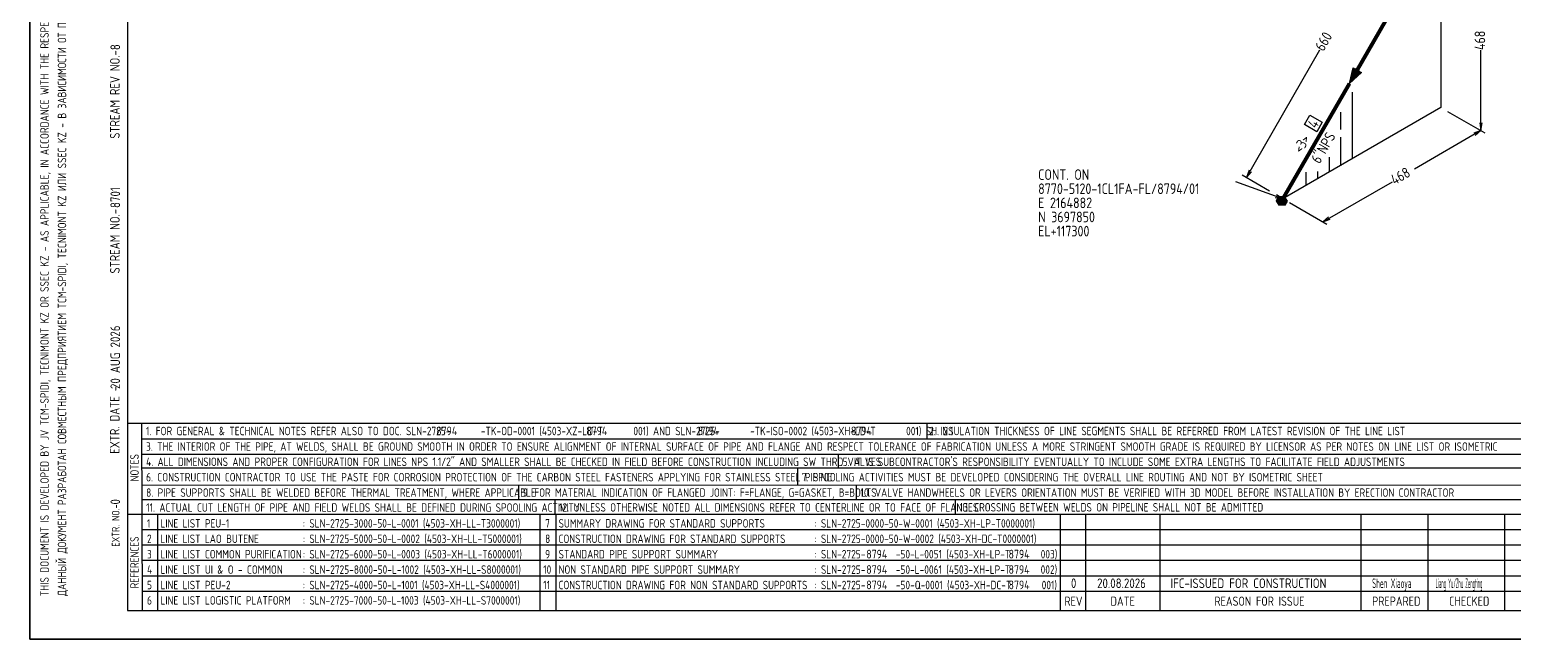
# Model space of a CAD drawing. Extents: x 0 to 594, y 0 to 420.
# Drawn here: x 0 to 385.7, y 0 to 158.3 of the extents above; entities that cross this region are included whole.
import ezdxf

# ---------------------------------------------------------------- set-up
doc = ezdxf.new("R2010")
doc.units = 0
doc.header["$MEASUREMENT"] = 0
doc.linetypes.add('BORDER_2012_SLN$0$8001.Solid', pattern=[0])
for name, color, linetype, lineweight in [('BORDER_2012_SLN$0$BG_01', 7, 'BORDER_2012_SLN$0$8001.Solid', 25), ('BORDER_2012_SLN$0$BG_02', 7, 'BORDER_2012_SLN$0$8001.Solid', 25), ('BORDER_2012_SLN$0$BG_Level_1', 7, 'BORDER_2012_SLN$0$8001.Solid', 25), ('BORDER_2012_SLN$0$Level_1', 7, 'BORDER_2012_SLN$0$8001.Solid', 25), ('BORDER_2012_SLN$0$Level_18', 7, 'BORDER_2012_SLN$0$8001.Solid', 25)]:
    doc.layers.add(name, color=color, linetype=linetype, lineweight=lineweight)
doc.layers.add('GT_1', color=7, linetype='Continuous')
doc.styles.add('BORDER_2012_SLN$0$GOST type A', font='GOST type A')
doc.styles.add('HTX1', font='')
doc.styles.get('HTX1').set_extended_font_data('GOST type A')

# ---------------------------------------------------------------- blocks, each defined once
blk = doc.blocks.new('BORDER_2012_SLN')
at = {"layer": 'BORDER_2012_SLN$0$BG_Level_1', "color": 7, "lineweight": -3}
for p, q in [((402.7, 56), (25.4, 56)), ((29.11, 56), (29.22, 7.5)), ((233.25, 56), (233.24, 52)), ((402.7, 52), (29.1, 52)), ((402.7, 47.99), (29.16, 48.01)), ((210.22, 48), (210.22, 44.42)), ((402.7, 44.41), (29.17, 44.42)), ((199.61, 44.42), (199.61, 40.02)), ((402.7, 39.96), (29.15, 40.07)), ((127.1, 40.04), (127.1, 36.23)), ((214.87, 40.02), (214.87, 36.23)), ((136.5, 36.23), (136.5, 32.43)), ((240.64, 36.23), (240.64, 32.43)), ((33.22, 32.43), (33.22, 7.59)), ((132.63, 32.43), (132.63, 7.6)), ((136.8, 32.43), (136.8, 7.59))]:
    blk.add_line(p, q, dxfattribs=at)
at = {"layer": 'BORDER_2012_SLN$0$Level_1', "color": 7, "lineweight": -3}
for p, q in [((25.4, 412.5), (25.4, 7.5)), ((402.7, 36.23), (29.15, 36.23)), ((402.7, 32.43), (25.4, 32.43)), ((267.9, 32.43), (267.91, 7.5)), ((274.59, 7.5), (274.59, 32.43)), ((293.91, 7.5), (293.91, 32.43)), ((346.11, 7.5), (346.11, 32.43)), ((363.55, 7.5), (363.55, 32.43)), ((383.52, 7.5), (383.52, 32.43)), ((402.7, 28.43), (29.17, 28.43)), ((402.7, 24.43), (29.18, 24.43)), ((402.7, 20.43), (29.19, 20.43)), ((402.7, 16.43), (29.2, 16.43)), ((402.7, 12.43), (29.2, 12.43)), ((25.4, 7.5), (588.6, 7.5))]:
    blk.add_line(p, q, dxfattribs=at)
at = {"layer": 'BORDER_2012_SLN$0$Level_18', "color": 7, "lineweight": -3, "flags": 128}
blk.add_lwpolyline([(0, 0), (0, 420), (594, 420), (594, 0)], close=True, dxfattribs=at)
at = {"color": 7, "char_height": 2.2, "attachment_point": 1, "style": 'BORDER_2012_SLN$0$GOST type A'}
for s, insert in [('{\\l\\fGOST type A|b0|i0;\\T1;1}', (30.5, 31.2)), ('{\\l\\fGOST type A|b0|i0;\\T1;: SLN-2725-3000-50-L-0001 (4503-XH-LL-T3000001)}', (71, 31.2)), ('{\\l\\fGOST type A|b0|i0;\\T1;7}', (134, 31.2)), ('{\\l\\fGOST type A|b0|i0;\\T1;SUMMARY DRAWING FOR STANDARD SUPPORTS}', (137.5, 31.2)), ('{\\l\\fGOST type A|b0|i0;\\T1;: SLN-2725-0000-50-W-0001 (4503-XH-LP-T0000001)}', (204, 31.2)), ('{\\l\\fGOST type A|b0|i0;\\T1;2}', (30.5, 27.2)), ('{\\l\\fGOST type A|b0|i0;\\T1;LINE LIST LAO BUTENE}', (34, 27.2)), ('{\\l\\fGOST type A|b0|i0;\\T1;: SLN-2725-5000-50-L-0002 (4503-XH-LL-T5000001)}', (71, 27.2)), ('{\\l\\fGOST type A|b0|i0;\\T1;8}', (134, 27.2)), ('{\\l\\fGOST type A|b0|i0;\\T1;CONSTRUCTION DRAWING FOR STANDARD SUPPORTS}', (137.5, 27.2)), ('{\\l\\fGOST type A|b0|i0;\\T1;: SLN-2725-0000-50-W-0002 (4503-XH-DC-T0000001)}', (204, 27.2)), ('{\\l\\fGOST type A|b0|i0;\\T1;3}', (30.5, 23.2)), ('{\\l\\fGOST type A|b0|i0;\\T1;LINE LIST COMMON PURIFICATION}', (34, 23.2)), ('{\\l\\fGOST type A|b0|i0;\\T1;: SLN-2725-6000-50-L-0003 (4503-XH-LL-T6000001)}', (71, 23.2)), ('{\\l\\fGOST type A|b0|i0;\\T1;9}', (134, 23.2)), ('{\\C256;STANDARD PIPE SUPPORT SUMMARY}', (137.5, 23.2)), ('{\\fGOST type A|b0|i0|c0|p34;: SLN-2725-       -50-L-0051 (4503-XH-LP-T       003)}', (204, 23.2)), ('{\\l\\fGOST type A|b0|i0;\\T1;: SLN-2725-8000-50-L-1002 (4503-XH-LL-S8000001)}', (71, 19.2)), ('{\\fGOST type A|b0|i0|c0|p34;: SLN-2725-       -50-L-0061 (4503-XH-LP-T       002)}', (204, 19.2)), ('{\\l\\fGOST type A|b0|i0;\\T1;4}', (30.5, 19.2)), ('{\\l\\fGOST type A|b0|i0;\\T1;LINE LIST UI & O - COMMON}', (34, 19.2)), ('{\\l\\fGOST type A|b0|i0;\\T1;: SLN-2725-4000-50-L-1001 (4503-XH-LL-S4000001)}', (71, 15.2)), ('{\\l\\fGOST type A|b0|i0;\\T1;10}', (133.5, 19.2)), ('{\\l\\fGOST type A|b0|i0;\\T1;NON STANDARD PIPE SUPPORT SUMMARY}', (137.5, 19.2)), ('{\\fGOST type A|b0|i0|c0|p34;: SLN-2725-       -50-Q-0001 (4503-XH-DC-T       001)}', (204, 15.2)), ('{\\l\\fGOST type A|b0|i0;\\T1;5}', (30.5, 15.2)), ('{\\l\\fGOST type A|b0|i0;\\T1;LINE LIST PEU-2}', (34, 15.2)), ('{\\l\\fGOST type A|b0|i0;\\T1;11}', (133.5, 15.2)), ('{\\C256;CONSTRUCTION DRAWING FOR NON STANDARD SUPPORTS}', (137.5, 15.2)), ('{\\l\\fGOST type A|b0|i0;\\T1;6}', (30.5, 11.2)), ('{\\l\\fGOST type A|b0|i0;\\T1;LINE LIST LOGISTIC PLATFORM}', (34, 11.2)), ('{\\l\\fGOST type A|b0|i0;\\T1;: SLN-2725-7000-50-L-1003 (4503-XH-LL-S7000001)}', (71, 11.2))]:
    blk.add_mtext(s, dxfattribs=dict(at, insert=insert))
at = {"layer": 'BORDER_2012_SLN$0$BG_01', "color": 7, "attachment_point": 1, "rotation": 90, "style": 'BORDER_2012_SLN$0$GOST type A'}
for s, insert, char_height in [('{\\fGOST type A|b0|i0|c134|p34;\\W1.01;ДАННЫЙ ДОКУМЕНТ РАЗРАБОТАН СОВМЕСТНЫМ ПРЕДПРИЯТИЕМ \\fGOST type A|b0|i0|c0|p34;TCM-SPIDI, TECNIMONT KZ \\fGOST type A|b0|i0|c134|p34;ИЛИ \\fGOST type A|b0|i0|c0|p34;SSEC KZ - \\fGOST type A|b0|i0|c134|p34;В ЗАВИСИМОСТИ ОТ ПРИМЕНИМОСТИ\\fGOST type A|b0|i0|c0|p34;, \\fGOST type A|b0|i0|c134|p34;В СООТВЕТСТВИИ С СООТВЕТСТВУЮЩЕЙ ОБЛАСТЬЮ РАБОТ\\fGOST type A|b0|i0|c0|p34;. \\fGOST type A|b0|i0|c134|p34;ЯВЛЯЕТСЯ КОНФИДЕНЦИАЛЬНЫМ И НЕ МОЖЕТ БЫТЬ ИСПОЛЬЗОВАН ДРУГИМИ ЛИЦАМИ ДЛЯ КАКИХ\\fGOST type A|b0|i0|c0|p34;-\\fGOST type A|b0|i0|c134|p34;ЛИБО ЦЕЛЕЙ\\fGOST type A|b0|i0|c0|p34;, \\fGOST type A|b0|i0|c134|p34;КРОМЕ ПРОЕКТА \\fGOST type A|b0|i0|c0|p34;SILLENO.}', (7.3, 11.21), 2.2), ('{\\l\\fGOST type A|b0|i0;\\T1;EXTR. DATE -}', (20.86, 48.18), 2.5), ('{\\l\\fGOST type A|b0|i0;\\T1;EXTR. NO.-}', (21.36, 24.02), 2)]:
    blk.add_mtext(s, dxfattribs=dict(at, insert=insert, char_height=char_height))
at = {"layer": 'BORDER_2012_SLN$0$BG_01', "color": 7, "insert": (2.76, 11.2), "char_height": 2.2, "attachment_point": 1, "rotation": 90, "line_spacing_factor": 1.090909, "style": 'BORDER_2012_SLN$0$GOST type A'}
blk.add_mtext('{\\fGOST type A|b0|i0|c0|p34;\\W1.01;THIS DOCUMENT IS DEVELOPED BY JV TCM-SPIDI, TECNIMONT KZ OR SSEC KZ - AS APPLICABLE, IN ACCORDANCE WITH THE RESPECTIVE SCOPE OF WORK -  IS CONFIDENTIAL AND CANNOT BE USED BY OTHERS FOR ANY PURPOSE OTHER THAN THE SILLENO PROJECT}', dxfattribs=at)
at = {"layer": 'BORDER_2012_SLN$0$BG_02', "color": 7, "char_height": 2.5, "attachment_point": 1, "rotation": 90, "style": 'BORDER_2012_SLN$0$GOST type A'}
for s, insert in [('{\\l\\fGOST type A|b0|i0;\\T1;STREAM REV NO.-}', (20.9, 130)), ('{\\l\\fGOST type A|b0|i0;\\T1;STREAM NO.-}', (20.9, 95))]:
    blk.add_mtext(s, dxfattribs=dict(at, insert=insert))
at = {"layer": 'BORDER_2012_SLN$0$BG_Level_1', "color": 7, "attachment_point": 1, "style": 'BORDER_2012_SLN$0$GOST type A'}
for s, insert, char_height in [('{\\fGOST type A|b0|i0|c0|p34;\\C256; 1. FOR GENERAL & TECHNICAL NOTES REFER ALSO TO DOC. SLN-2725-       -TK-OD-0001 (4503-XZ-LD-T       001) AND SLN-2725-       -TK-ISO-0002 (4503-XH-LD-T       001) SH. 2.1}', (29.11, 55.19), 2.2), ('{\\fGOST type A|b0|i0|c0|p34;\\C256;2. INSULATION THICKNESS OF LINE SEGMENTS SHALL BE REFERRED FROM LATEST REVISION OF THE LINE LIST}', (233.84, 55.19), 2.2), ('{\\fGOST type A|b0|i0|c0|p34;\\C256; 3. THE INTERIOR OF THE PIPE, AT WELDS, SHALL BE GROUND SMOOTH IN ORDER TO ENSURE ALIGNMENT OF INTERNAL SURFACE OF PIPE AND FLANGE AND RESPECT TOLERANCE OF FABRICATION UNLESS A MORE STRINGENT SMOOTH GRADE IS REQUIRED BY LICENSOR AS PER NOTES ON LINE LIST OR ISOMETRIC}', (29.12, 51.15), 2.2), ('{\\fGOST type A|b0|i0|c0|p34;\\C256; 4. ALL DIMENSIONS AND PROPER CONFIGURATION FOR LINES NPS 1.1/2" AND SMALLER SHALL BE CHECKED IN FIELD BEFORE CONSTRUCTION INCLUDING SW THRD VALVES}', (29.13, 47.2), 2.2), ("{\\C256; 5. IT IS SUBCONTRACTOR'S RESPONSIBILITY EVENTUALLY TO INCLUDE SOME EXTRA LENGTHS TO FACILITATE FIELD ADJUSTMENTS}", (210.22, 47.2), 2.2), ('{\\C256; 6. CONSTRUCTION CONTRACTOR TO USE THE PASTE FOR CORROSION PROTECTION OF THE CARBON STEEL FASTENERS APPLYING FOR STAINLESS STEEL PIPING}', (29.14, 43.2), 2.2), ('{\\C256; 7. SPOOLING ACTIVITIES MUST BE DEVELOPED CONSIDERING THE OVERALL LINE ROUTING AND NOT BY ISOMETRIC SHEET}', (199.61, 43.2), 2.2), ('{\\C256; 8. PIPE SUPPORTS SHALL BE WELDED BEFORE THERMAL TREATMENT, WHERE APPLICABLE}', (29.15, 39.2), 2.2), ('{\\C256; 9. FOR MATERIAL INDICATION OF FLANGED JOINT: F=FLANGE, G=GASKET, B=BOLTS}', (127.1, 39.2), 2.2), ('{\\C256; 10. VALVE HANDWHEELS OR LEVERS ORIENTATION MUST BE VERIFIED WITH 3D MODEL BEFORE INSTALLATION BY ERECTION CONTRACTOR}', (214.87, 39.2), 2.2), ('{\\C256; 11. ACTUAL CUT LENGTH OF PIPE AND FIELD WELDS SHALL BE DEFINED DURING SPOOLING ACTIVITY}', (29.16, 35.32), 2.2), ('{\\C256; 12. UNLESS OTHERWISE NOTED ALL DIMENSIONS REFER TO CENTERLINE OR TO FACE OF FLANGES}', (136.5, 35.35), 2.2), ('{\\C256; 13. CROSSING BETWEEN WELDS ON PIPELINE SHALL NOT BE ADMITTED}', (240.64, 35.38), 2.2), ('{\\l\\fGOST type A|b0|i0;\\T1;LINE LIST PEU-1}', (34, 31.2), 2.2), ('{\\l\\fGOST type A|b0|i0;\\T1;REV}', (269, 11.1), 2.4), ('{\\l\\fGOST type A|b0|i0;\\T1;DATE}', (281, 11.1), 2.4), ('{\\l\\fGOST type A|b0|i0;\\T1;REASON FOR ISSUE}', (308, 11.1), 2.4), ('{\\l\\fGOST type A|b0|i0;\\T1;PREPARED}', (349, 11.1), 2.4), ('{\\l\\fGOST type A|b0|i0;\\T1;CHECKED}', (369, 11.1), 2.4)]:
    blk.add_mtext(s, dxfattribs=dict(at, insert=insert, char_height=char_height))
at = {"layer": 'BORDER_2012_SLN$0$BG_Level_1', "color": 7, "char_height": 2.2, "attachment_point": 1, "rotation": 90, "style": 'BORDER_2012_SLN$0$GOST type A'}
for s, insert in [('{\\l\\fGOST type A|b0|i0;\\T1;NOTES}', (26.15, 40.99)), ('{\\l\\fGOST type A|b0|i0;\\T1;REFERENCES}', (26.15, 13.23))]:
    blk.add_mtext(s, dxfattribs=dict(at, insert=insert))

msp = doc.modelspace()

# ---------------------------------------------------------------- linework, layer by layer
at = {"layer": 'GT_1', "flags": 128}
for points in [[(0, 0), (594, 0), (594, 420), (0, 420), (0, 0)], [(366.9, 185.6), (366.9, 138.1)], [(316.3, 119.9), (335.4, 153.1)], [(377.3, 132.1), (377.3, 153)], [(345.1, 147.8), (346.2, 147.2), (343.1, 144.3), (344.1, 148.4), (346.1, 147.2), (343.3, 144.7), (344.2, 148.3), (345.9, 147.3), (343.5, 145), (344.3, 148.2), (345.8, 147.4), (343.7, 145.4), (344.5, 148.2), (345.7, 147.5), (343.9, 145.7), (344.6, 148.1), (345.5, 147.6), (344.1, 146), (344.8, 148), (345.4, 147.6), (344.3, 146.3), (344.9, 147.9), (345.2, 147.7), (344.5, 146.7), (345, 147.8), (345.1, 147.8), (343.1, 144.3)], [(343.8, 142.1), (343.8, 124.8)], [(366.9, 138.1), (325.8, 114.4)], [(331.4, 133.7), (332.8, 136.1), (336, 134.3), (334.6, 131.8), (331.4, 133.7)], [(340.8, 136.9), (340.8, 132.4)], [(368.6, 137.1), (378.3, 131.5)], [(368.6, 137.1), (378.3, 131.5)], [(377.3, 132.1), (360, 122.1)], [(375.8, 130.8), (377.3, 132.1), (375.4, 131.4)], [(377, 134.1), (377.3, 132.1), (377.6, 134.1)], [(340.8, 130.4), (340.8, 123)], [(337.8, 125.2), (337.8, 121.3)], [(322.3, 116.4), (315.2, 120.5)], [(317, 121.8), (316.3, 119.9), (317.6, 121.4)], [(331.8, 121.3), (331.8, 117.9)], [(334.8, 121.5), (334.8, 119.6)], [(325.8, 114.4), (313.6, 118.8)], [(336.2, 108.4), (354.3, 118.8)], [(323.8, 114.7), (325.8, 114.4), (324.1, 115.4)], [(326.9, 113.8), (326.3, 112.7), (324.8, 112.7), (324.1, 113.9), (324.7, 115), (326.1, 115), (326.9, 113.8)], [(324.155, 114), (326.767, 114)], [(324.158, 113.8), (326.9, 113.8)], [(324.264, 114.2), (326.633, 114.2)], [(324.275, 113.6), (326.791, 113.6)], [(324.373, 114.4), (326.5, 114.4)], [(324.392, 113.4), (326.682, 113.4)], [(324.482, 114.6), (326.367, 114.6)], [(324.508, 113.2), (326.573, 113.2)], [(324.591, 114.8), (326.233, 114.8)], [(324.625, 113), (326.464, 113)], [(324.742, 112.8), (326.355, 112.8)], [(327.5, 113.4), (337.2, 107.8)], [(337.7, 109.7), (336.2, 108.4), (338.1, 109.1)]]:
    msp.add_lwpolyline(points, dxfattribs=at)
at = {"layer": 'GT_1', "const_width": 1, "flags": 128}
for points in [[(362.4, 177.8), (345.1, 147.8)], [(343.1, 144.3), (325.8, 114.4)]]:
    msp.add_lwpolyline(points, dxfattribs=at)

# ---------------------------------------------------------------- block references
at = {"linetype": 'Continuous'}
msp.add_blockref('BORDER_2012_SLN', (0, 0), dxfattribs=at)

# ---------------------------------------------------------------- texts
at = {"layer": 'GT_1', "style": 'HTX1', "width": 1.02}
for s, height, rotation, p in [('8', 2.5, 90, (23.5, 153)), ('660', 2.75, 60, (336.362, 152.5)), ('468', 2.75, 90, (378.392, 153.021)), ('4', 2.75, 60, (334.441, 132.47)), ('6"NPS', 2.75, 60, (335.358, 123.303)), ('<3>', 2.75, 60, (330.701, 125.992)), ('468', 2.75, 30, (354.843, 117.883)), ('8701', 2.5, 90, (23.5, 112)), ('20 AUG 2026', 2.5, 90, (23.5, 65)), ('0', 2.5, 90, (23.5, 35))]:
    msp.add_text(s, height=height, rotation=rotation, dxfattribs=at).set_placement(p)
at = {"layer": 'GT_1', "style": 'HTX1'}
for s, height, width, p in [('CONT. ON', 2.75, 1.02, (262.186, 119.3)), ('8770-5120-1CL1FA-FL/8794/01', 2.75, 1.02, (262.186, 115.633)), ('E 2164882', 2.75, 1.02, (262.186, 111.967)), ('N 3697850', 2.75, 1.02, (262.186, 108.3)), ('EL+117300', 2.75, 1.02, (262.186, 104.633)), ('8794', 2.25, 1.02, (105.7, 53)), ('8794', 2.25, 1.02, (144.7, 53)), ('8794', 2.25, 1.02, (173.7, 53)), ('8794', 2.25, 1.02, (213.5, 53)), ('8794', 2.25, 1.02, (217.5, 21)), ('8794', 2.25, 1.02, (254.5, 21)), ('8794', 2.25, 1.02, (217.5, 17)), ('8794', 2.25, 1.02, (254.5, 17)), ('0', 2.5, 1.02, (270.7, 13.3)), ('0', 2.5, 1.02, (270.7, 13.3)), ('0', 2.5, 1.02, (270.7, 13.3)), ('0', 2.5, 1.02, (270.7, 13.3)), ('0', 2.5, 1.02, (270.7, 13.3)), ('0', 2.5, 1.02, (270.7, 13.3)), ('0', 2.5, 1.02, (270.7, 13.3)), ('0', 2.5, 1.02, (270.7, 13.3)), ('0', 2.5, 1.02, (270.7, 13.3)), ('0', 2.5, 1.02, (270.7, 13.3)), ('0', 2.5, 1.02, (270.7, 13.3)), ('0', 2.5, 1.02, (270.7, 13.3)), ('0', 2.5, 1.02, (270.7, 13.3)), ('0', 2.5, 1.02, (270.7, 13.3)), ('0', 2.5, 1.02, (270.7, 13.3)), ('20.08.2026', 2.5, 1.02, (277.5, 13.3)), ('20.08.2026', 2.5, 1.02, (277.5, 13.3)), ('20.08.2026', 2.5, 1.02, (277.5, 13.3)), ('20.08.2026', 2.5, 1.02, (277.5, 13.3)), ('20.08.2026', 2.5, 1.02, (277.5, 13.3)), ('20.08.2026', 2.5, 1.02, (277.5, 13.3)), ('20.08.2026', 2.5, 1.02, (277.5, 13.3)), ('20.08.2026', 2.5, 1.02, (277.5, 13.3)), ('20.08.2026', 2.5, 1.02, (277.5, 13.3)), ('20.08.2026', 2.5, 1.02, (277.5, 13.3)), ('20.08.2026', 2.5, 1.02, (277.5, 13.3)), ('20.08.2026', 2.5, 1.02, (277.5, 13.3)), ('20.08.2026', 2.5, 1.02, (277.5, 13.3)), ('20.08.2026', 2.5, 1.02, (277.5, 13.3)), ('20.08.2026', 2.5, 1.02, (277.5, 13.3)), ('IFC-ISSUED FOR CONSTRUCTION', 2.5, 1.02, (296.6, 13.3)), ('IFC-ISSUED FOR CONSTRUCTION', 2.5, 1.02, (296.6, 13.3)), ('IFC-ISSUED FOR CONSTRUCTION', 2.5, 1.02, (296.6, 13.3)), ('IFC-ISSUED FOR CONSTRUCTION', 2.5, 1.02, (296.6, 13.3)), ('IFC-ISSUED FOR CONSTRUCTION', 2.5, 1.02, (296.6, 13.3)), ('IFC-ISSUED FOR CONSTRUCTION', 2.5, 1.02, (296.6, 13.3)), ('IFC-ISSUED FOR CONSTRUCTION', 2.5, 1.02, (296.6, 13.3)), ('IFC-ISSUED FOR CONSTRUCTION', 2.5, 1.02, (296.6, 13.3)), ('IFC-ISSUED FOR CONSTRUCTION', 2.5, 1.02, (296.6, 13.3)), ('IFC-ISSUED FOR CONSTRUCTION', 2.5, 1.02, (296.6, 13.3)), ('IFC-ISSUED FOR CONSTRUCTION', 2.5, 1.02, (296.6, 13.3)), ('IFC-ISSUED FOR CONSTRUCTION', 2.5, 1.02, (296.6, 13.3)), ('IFC-ISSUED FOR CONSTRUCTION', 2.5, 1.02, (296.6, 13.3)), ('IFC-ISSUED FOR CONSTRUCTION', 2.5, 1.02, (296.6, 13.3)), ('IFC-ISSUED FOR CONSTRUCTION', 2.5, 1.02, (296.6, 13.3)), ('Shen Xiaoya', 2.5, 0.55, (349, 13.3)), ('Shen Xiaoya', 2.5, 0.55, (349, 13.3)), ('Shen Xiaoya', 2.5, 0.55, (349, 13.3)), ('Shen Xiaoya', 2.5, 0.55, (349, 13.3)), ('Shen Xiaoya', 2.5, 0.55, (349, 13.3)), ('Shen Xiaoya', 2.5, 0.55, (349, 13.3)), ('Shen Xiaoya', 2.5, 0.55, (349, 13.3)), ('Shen Xiaoya', 2.5, 0.55, (349, 13.3)), ('Shen Xiaoya', 2.5, 0.55, (349, 13.3)), ('Shen Xiaoya', 2.5, 0.55, (349, 13.3)), ('Shen Xiaoya', 2.5, 0.55, (349, 13.3)), ('Shen Xiaoya', 2.5, 0.55, (349, 13.3)), ('Shen Xiaoya', 2.5, 0.55, (349, 13.3)), ('Shen Xiaoya', 2.5, 0.55, (349, 13.3)), ('Shen Xiaoya', 2.5, 0.55, (349, 13.3)), ('Liang Yu/Zhu Zengting', 2.5, 0.35, (365.5, 13.3)), ('Liang Yu/Zhu Zengting', 2.5, 0.35, (365.5, 13.3)), ('Liang Yu/Zhu Zengting', 2.5, 0.35, (365.5, 13.3)), ('Liang Yu/Zhu Zengting', 2.5, 0.35, (365.5, 13.3)), ('Liang Yu/Zhu Zengting', 2.5, 0.35, (365.5, 13.3)), ('Liang Yu/Zhu Zengting', 2.5, 0.35, (365.5, 13.3)), ('Liang Yu/Zhu Zengting', 2.5, 0.35, (365.5, 13.3)), ('Liang Yu/Zhu Zengting', 2.5, 0.35, (365.5, 13.3)), ('Liang Yu/Zhu Zengting', 2.5, 0.35, (365.5, 13.3)), ('Liang Yu/Zhu Zengting', 2.5, 0.35, (365.5, 13.3)), ('Liang Yu/Zhu Zengting', 2.5, 0.35, (365.5, 13.3)), ('Liang Yu/Zhu Zengting', 2.5, 0.35, (365.5, 13.3)), ('Liang Yu/Zhu Zengting', 2.5, 0.35, (365.5, 13.3)), ('Liang Yu/Zhu Zengting', 2.5, 0.35, (365.5, 13.3)), ('Liang Yu/Zhu Zengting', 2.5, 0.35, (365.5, 13.3)), ('8794', 2.25, 1.02, (217.5, 13)), ('8794', 2.25, 1.02, (254.5, 13))]:
    msp.add_text(s, height=height, dxfattribs=dict(at, width=width)).set_placement(p)

doc.saveas('drawing.dxf')
